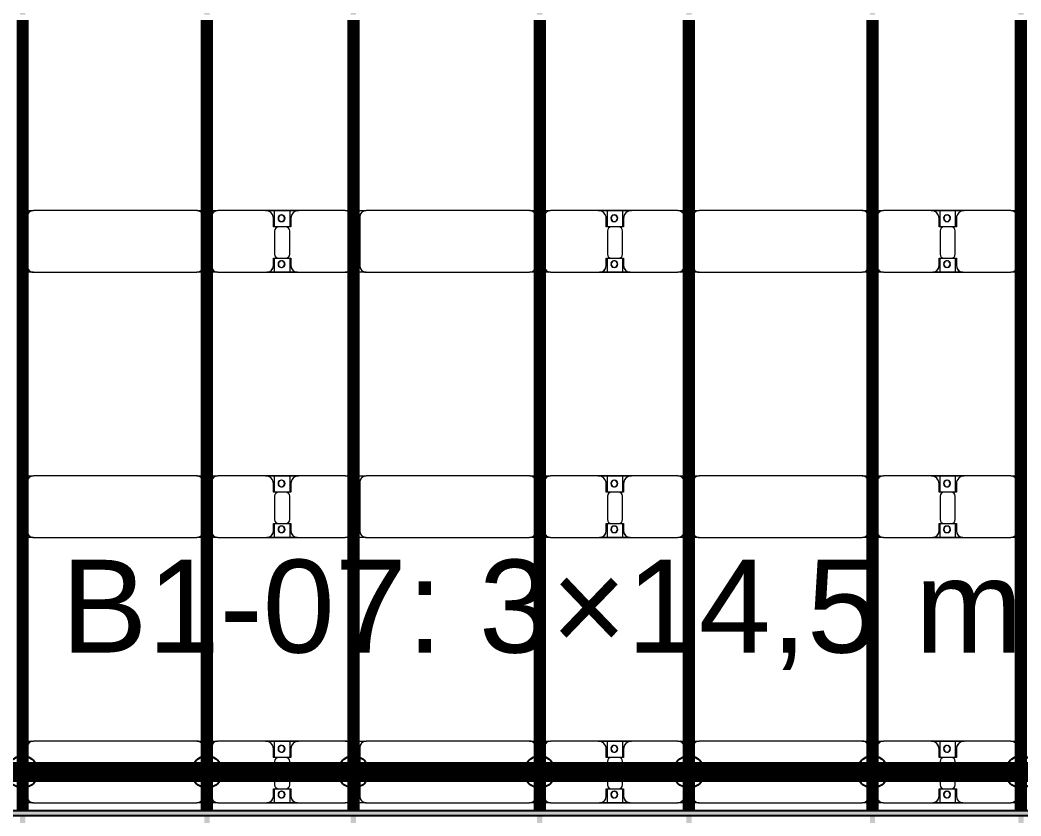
# Model space of a CAD drawing. Header units: millimetres. Extents: x -268744 to 115753, y -96240 to -10461.
# Drawn here: x -156849 to -149299, y -64648 to -58647 of the extents above; entities that cross this region are included whole.
import ezdxf

# ---------------------------------------------------------------- set-up
doc = ezdxf.new("R2010")
doc.units = ezdxf.units.MM
doc.layers.add('A-GENM', color=13, linetype='Continuous', lineweight=9)
doc.layers.add('S-BEAM', color=12, linetype='Continuous', lineweight=9)
doc.layers.add('GC-GHI CHU', color=2, linetype='Continuous')
doc.layers.add('GC-HOP 40x60 GIA CUONG', color=1, linetype='Continuous')
doc.styles.add('GC_VN', font='arial.ttf')

# ---------------------------------------------------------------- blocks, each defined once
blk = doc.blocks.new('Dầm C52 - Hộp 40x60-V24-KHUNG KẾT CẤU BÈ PIN 1')
at = {"layer": 'S-BEAM', "lineweight": 25}
blk.add_hatch(color=4, dxfattribs=at).paths.add_polyline_path([(-145811, -20), (145811, -20), (145811, 20), (-145811, 20)])
at = {"layer": 'S-BEAM', "color": 4, "lineweight": 25}
for p, q in [((-145811, 20), (145811, 20)), ((145811, -20), (-145811, -20))]:
    blk.add_line(p, q, dxfattribs=at)
blk = doc.blocks.new('Dai phao do pin - DẢI PHAO ĐỠ PIN-V32-KHUNG KẾT CẤU BÈ PIN 1')
at = {"layer": 'A-GENM', "color": 7}
for p, q in [((24417.6, 241.6), (24479.7, 241.6)), ((24417.6, 241.6), (24479.7, 241.6)), ((25710.3, 241.6), (24479.7, 241.6)), ((25710.3, 241.6), (25767.6, 241.6)), ((25710.3, 241.6), (25767.6, 241.6)), ((25807.6, 241.6), (25869.7, 241.6)), ((25807.6, 241.6), (25869.7, 241.6)), ((26229.7, 241.6), (25869.7, 241.6)), ((26229.7, 241.6), (26412.2, 241.6)), ((26412.2, 241.6), (26229.7, 241.6)), ((26297.8, 241.6), (26480.3, 241.6)), ((26297.8, 116.2), (26297.8, 241.6)), ((26480.3, 241.6), (26297.8, 241.6)), ((26412.2, 241.6), (26412.2, 116.2)), ((26830.3, 241.6), (26480.3, 241.6)), ((26830.3, 241.6), (26872.6, 241.6)), ((26830.3, 241.6), (26872.6, 241.6)), ((26912.6, 241.6), (26989.7, 241.6)), ((26912.6, 241.6), (26989.7, 241.6)), ((28220.3, 241.6), (26989.7, 241.6)), ((28220.3, 241.6), (28277.6, 241.6)), ((28220.3, 241.6), (28277.6, 241.6)), ((28317.6, 241.6), (28379.7, 241.6)), ((28317.6, 241.6), (28379.7, 241.6)), ((28739.7, 241.6), (28379.7, 241.6)), ((28739.7, 241.6), (28922.2, 241.6)), ((28922.2, 241.6), (28739.7, 241.6)), ((28807.8, 241.6), (28990.3, 241.6)), ((28807.8, 116.2), (28807.8, 241.6)), ((28990.3, 241.6), (28807.8, 241.6)), ((28922.2, 241.6), (28922.2, 116.2)), ((29340.3, 241.6), (28990.3, 241.6)), ((29340.3, 241.6), (29402.6, 241.6)), ((29340.3, 241.6), (29402.6, 241.6)), ((29451.1, 241.6), (29499.7, 241.6)), ((29451.1, 241.6), (29499.7, 241.6)), ((30730.3, 241.6), (29499.7, 241.6)), ((30730.3, 241.6), (30787.6, 241.6)), ((30730.3, 241.6), (30787.6, 241.6)), ((30827.6, 241.6), (30889.7, 241.6)), ((30827.6, 241.6), (30889.7, 241.6)), ((31249.7, 241.6), (30889.7, 241.6)), ((31249.7, 241.6), (31432.2, 241.6)), ((31432.2, 241.6), (31249.7, 241.6)), ((31317.8, 241.6), (31500.3, 241.6)), ((31317.8, 116.2), (31317.8, 241.6)), ((31500.3, 241.6), (31317.8, 241.6)), ((31432.2, 241.6), (31432.2, 116.2)), ((31850.3, 241.6), (31500.3, 241.6)), ((31850.3, 241.6), (31907.6, 241.6)), ((31850.3, 241.6), (31907.6, 241.6)), ((24429.7, 191.6), (24429.7, -173.4)), ((25760.3, -173.4), (25760.3, 191.6)), ((25819.7, 191.6), (25819.7, -173.4)), ((26289.7, 118.2), (26289.7, 181.6)), ((26420.3, 181.6), (26420.3, 118.2)), ((26939.7, 191.6), (26939.7, -173.4)), ((28270.3, -173.4), (28270.3, 191.6)), ((28329.7, 191.6), (28329.7, -173.4)), ((28799.7, 118.2), (28799.7, 181.6)), ((28930.3, 181.6), (28930.3, 118.2)), ((29390.3, -173.4), (29390.3, 191.6)), ((29449.7, 191.6), (29449.7, -173.4)), ((30780.3, -173.4), (30780.3, 191.6)), ((30839.7, 191.6), (30839.7, -173.4)), ((31309.7, 118.2), (31309.7, 181.6)), ((31440.3, 181.6), (31440.3, 118.2)), ((31900.3, -173.4), (31900.3, 191.6)), ((26382.2, 118.2), (26289.7, 118.2)), ((26297.8, 88.2), (26297.8, -88.2)), ((26420.3, 118.2), (26327.8, 118.2)), ((26412.2, -88.2), (26412.2, 88.2)), ((28892.2, 118.2), (28799.7, 118.2)), ((28807.8, 88.2), (28807.8, -88.2)), ((28930.3, 118.2), (28837.8, 118.2)), ((28922.2, -88.2), (28922.2, 88.2)), ((31402.2, 118.2), (31309.7, 118.2)), ((31317.8, 88.2), (31317.8, -88.2)), ((31440.3, 118.2), (31347.8, 118.2)), ((31432.2, -88.2), (31432.2, 88.2)), ((26289.7, -173.4), (26289.7, -118.2)), ((26289.7, -118.2), (26382.2, -118.2)), ((26297.8, -223.4), (26297.8, -116.2)), ((26327.8, -118.2), (26420.3, -118.2)), ((26412.2, -116.2), (26412.2, -223.4)), ((26420.3, -118.2), (26420.3, -173.4)), ((28799.7, -173.4), (28799.7, -118.2)), ((28799.7, -118.2), (28892.2, -118.2)), ((28807.8, -223.4), (28807.8, -116.2)), ((28837.8, -118.2), (28930.3, -118.2)), ((28922.2, -116.2), (28922.2, -223.4)), ((28930.3, -118.2), (28930.3, -173.4)), ((31309.7, -173.4), (31309.7, -118.2)), ((31309.7, -118.2), (31402.2, -118.2)), ((31317.8, -223.4), (31317.8, -116.2)), ((31347.8, -118.2), (31440.3, -118.2)), ((31432.2, -116.2), (31432.2, -223.4)), ((31440.3, -118.2), (31440.3, -173.4)), ((24479.7, -223.4), (24417.6, -223.4)), ((24479.7, -223.4), (24417.6, -223.4)), ((24479.7, -223.4), (25710.3, -223.4)), ((25767.6, -223.4), (25710.3, -223.4)), ((25767.6, -223.4), (25710.3, -223.4)), ((25869.7, -223.4), (25807.6, -223.4)), ((25869.7, -223.4), (25807.6, -223.4)), ((25869.7, -223.4), (26239.7, -223.4)), ((26412.2, -223.4), (26239.7, -223.4)), ((26239.7, -223.4), (26412.2, -223.4)), ((26470.3, -223.4), (26297.8, -223.4)), ((26297.8, -223.4), (26470.3, -223.4)), ((26470.3, -223.4), (26830.3, -223.4)), ((26872.6, -223.4), (26830.3, -223.4)), ((26872.6, -223.4), (26830.3, -223.4)), ((26989.7, -223.4), (26912.6, -223.4)), ((26989.7, -223.4), (26912.6, -223.4)), ((26989.7, -223.4), (28220.3, -223.4)), ((28277.6, -223.4), (28220.3, -223.4)), ((28277.6, -223.4), (28220.3, -223.4)), ((28379.7, -223.4), (28317.6, -223.4)), ((28379.7, -223.4), (28317.6, -223.4)), ((28379.7, -223.4), (28749.7, -223.4)), ((28922.2, -223.4), (28749.7, -223.4)), ((28749.7, -223.4), (28922.2, -223.4)), ((28980.3, -223.4), (28807.8, -223.4)), ((28807.8, -223.4), (28980.3, -223.4)), ((28980.3, -223.4), (29340.3, -223.4)), ((29402.6, -223.4), (29340.3, -223.4)), ((29402.6, -223.4), (29340.3, -223.4)), ((29499.7, -223.4), (29451.1, -223.4)), ((29499.7, -223.4), (29451.1, -223.4)), ((29499.7, -223.4), (30730.3, -223.4)), ((30787.6, -223.4), (30730.3, -223.4)), ((30787.6, -223.4), (30730.3, -223.4)), ((30889.7, -223.4), (30827.6, -223.4)), ((30889.7, -223.4), (30827.6, -223.4)), ((30889.7, -223.4), (31259.7, -223.4)), ((31432.2, -223.4), (31264, -223.4)), ((31264, -223.4), (31432.2, -223.4)), ((31490.3, -223.4), (31317.8, -223.4)), ((31317.8, -223.4), (31490.3, -223.4)), ((31490.3, -223.4), (31850.3, -223.4)), ((31907.6, -223.4), (31850.3, -223.4)), ((31907.6, -223.4), (31850.3, -223.4))]:
    blk.add_line(p, q, dxfattribs=at)
for centre, radius, start, end in [((24479.7, 191.6), 50, 90, 180), ((24479.7, 191.6), 50, 105, 135), ((25710.3, 191.6), 50, 0, 90), ((25710.3, 191.6), 50, 60, 90), ((25869.7, 191.6), 50, 90, 180), ((25869.7, 191.6), 50, 105, 180), ((26229.7, 181.6), 60, 0, 90), ((26229.7, 181.6), 60, 0, 60), ((26480.3, 181.6), 60, 90, 180), ((26480.3, 181.6), 60, 120, 180), ((26830.3, 191.6), 50, 30, 90), ((26830.3, 191.6), 50, 30, 75), ((26989.7, 191.6), 50, 90, 180), ((26989.7, 191.6), 50, 105, 135), ((28220.3, 191.6), 50, 0, 90), ((28220.3, 191.6), 50, 60, 90), ((28379.7, 191.6), 50, 90, 180), ((28379.7, 191.6), 50, 105, 180), ((28739.7, 181.6), 60, 360, 90), ((28739.7, 181.6), 60, 360, 60), ((28990.3, 181.6), 60, 90, 180), ((28990.3, 181.6), 60, 120, 180), ((29340.3, 191.6), 50, 360, 90), ((29340.3, 191.6), 50, 360, 75), ((29499.7, 191.6), 50, 90, 180), ((29499.7, 191.6), 50, 105, 135), ((30730.3, 191.6), 50, 360, 90), ((30730.3, 191.6), 50, 60, 90), ((30889.7, 191.6), 50, 90, 180), ((30889.7, 191.6), 50, 105, 180), ((31249.7, 181.6), 60, 0, 90), ((31249.7, 181.6), 60, 0, 60), ((31500.3, 181.6), 60, 90, 180), ((31500.3, 181.6), 60, 120, 180), ((31850.3, 191.6), 50, 360, 90), ((31850.3, 191.6), 50, 360, 68.67428), ((24479.7, 191.6), 50, 150, 180), ((25710.3, 191.6), 50, 15, 30), ((26348.6, 183.2), 25, 360, 180), ((26348.6, 183.2), 25, 180, 360), ((26348.6, 183.2), 25, 360, 165), ((26351.4, 183.2), 25, 0, 180), ((26351.4, 183.2), 25, 90, 180), ((26351.4, 183.2), 25, 180, 360), ((26351.4, 183.2), 25, 180, 300), ((26348.6, 183.2), 25, 210, 360), ((26351.4, 183.2), 25, 15, 75), ((26351.4, 183.2), 25, 330, 345), ((26989.7, 191.6), 50, 150, 180), ((28220.3, 191.6), 50, 15, 30), ((28858.6, 183.2), 25, 0, 180), ((28858.6, 183.2), 25, 180, 0), ((28858.6, 183.2), 25, 0, 165), ((28861.4, 183.2), 25, 0, 180), ((28861.4, 183.2), 25, 90, 180), ((28861.4, 183.2), 25, 180, 0), ((28861.4, 183.2), 25, 180, 300), ((28858.6, 183.2), 25, 210, 0), ((28861.4, 183.2), 25, 15, 75), ((28861.4, 183.2), 25, 330, 345), ((29499.7, 191.6), 50, 167.50993, 180), ((29499.7, 191.6), 50, 150, 165), ((30730.3, 191.6), 50, 15, 30), ((31368.6, 183.2), 25, 0, 180), ((31368.6, 183.2), 25, 180, 0), ((31368.6, 183.2), 25, 0, 165), ((31371.4, 183.2), 25, 360, 180), ((31371.4, 183.2), 25, 90, 180), ((31371.4, 183.2), 25, 180, 0), ((31371.4, 183.2), 25, 180, 300), ((31368.6, 183.2), 25, 210, 0), ((31371.4, 183.2), 25, 15, 75), ((31371.4, 183.2), 25, 330, 345), ((26327.8, 88.2), 30, 90, 180), ((26382.2, 88.2), 30, 360, 90), ((28837.8, 88.2), 30, 90, 180), ((28892.2, 88.2), 30, 0, 90), ((31347.8, 88.2), 30, 90, 180), ((31402.2, 88.2), 30, 0, 90), ((26327.8, -88.2), 30, 180, 270), ((26348.6, -161.8), 25, 0, 180), ((26348.6, -161.8), 25, 105, 165), ((26351.4, -161.8), 25, 0, 180), ((26351.4, -161.8), 25, 105, 180), ((26348.6, -161.8), 25, 0, 75), ((26351.4, -161.8), 25, 15, 75), ((26382.2, -88.2), 30, 270, 360), ((28837.8, -88.2), 30, 180, 270), ((28858.6, -161.8), 25, 360, 180), ((28858.6, -161.8), 25, 105, 165), ((28861.4, -161.8), 25, 360, 180), ((28861.4, -161.8), 25, 105, 180), ((28858.6, -161.8), 25, 0, 75), ((28861.4, -161.8), 25, 15, 75), ((28892.2, -88.2), 30, 270, 360), ((31347.8, -88.2), 30, 180, 270), ((31368.6, -161.8), 25, 0, 180), ((31368.6, -161.8), 25, 105, 165), ((31371.4, -161.8), 25, 360, 180), ((31371.4, -161.8), 25, 105, 180), ((31368.6, -161.8), 25, 0, 75), ((31371.4, -161.8), 25, 15, 75), ((31402.2, -88.2), 30, 270, 360), ((24479.7, -173.4), 50, 180, 270), ((24479.7, -173.4), 50, 180, 210), ((24479.7, -173.4), 50, 240, 270), ((25710.3, -173.4), 50, 270, 360), ((25710.3, -173.4), 50, 285, 300), ((25710.3, -173.4), 50, 330, 360), ((25869.7, -173.4), 50, 180, 270), ((25869.7, -173.4), 50, 180, 255), ((26239.7, -173.4), 50, 270, 360), ((26239.7, -173.4), 50, 285, 360), ((26348.6, -161.8), 25, 180, 0), ((26348.6, -161.8), 25, 195, 0), ((26351.4, -161.8), 25, 180, 0), ((26351.4, -161.8), 25, 180, 270), ((26351.4, -161.8), 25, 285, 345), ((26470.3, -173.4), 50, 180, 270), ((26470.3, -173.4), 50, 180, 255), ((26830.3, -173.4), 50, 270, 330), ((26830.3, -173.4), 50, 285, 330), ((26989.7, -173.4), 50, 180, 270), ((26989.7, -173.4), 50, 180, 210), ((26989.7, -173.4), 50, 240, 270), ((28220.3, -173.4), 50, 270, 0), ((28220.3, -173.4), 50, 330, 0), ((28379.7, -173.4), 50, 180, 270), ((28379.7, -173.4), 50, 180, 255), ((28749.7, -173.4), 50, 270, 360), ((28749.7, -173.4), 50, 285, 360), ((28858.6, -161.8), 25, 180, 0), ((28858.6, -161.8), 25, 195, 0), ((28861.4, -161.8), 25, 180, 360), ((28861.4, -161.8), 25, 180, 270), ((28861.4, -161.8), 25, 285, 345), ((28980.3, -173.4), 50, 180, 270), ((28980.3, -173.4), 50, 180, 255), ((29340.3, -173.4), 50, 270, 360), ((29340.3, -173.4), 50, 285, 360), ((29499.7, -173.4), 50, 180, 270), ((29499.7, -173.4), 50, 180, 210), ((29499.7, -173.4), 50, 240, 270), ((30730.3, -173.4), 50, 270, 0), ((30730.3, -173.4), 50, 285, 300), ((30730.3, -173.4), 50, 330, 360), ((30889.7, -173.4), 50, 180, 270), ((30889.7, -173.4), 50, 180, 255), ((31259.7, -173.4), 50, 270, 0), ((31259.7, -173.4), 50, 285, 0), ((31368.6, -161.8), 25, 180, 0), ((31368.6, -161.8), 25, 195, 0), ((31371.4, -161.8), 25, 180, 0), ((31371.4, -161.8), 25, 180, 270), ((31371.4, -161.8), 25, 285, 345), ((31490.3, -173.4), 50, 180, 270), ((31490.3, -173.4), 50, 180, 255), ((31850.3, -173.4), 50, 270, 360), ((31850.3, -173.4), 50, 291.32572, 360)]:
    blk.add_arc(centre, radius, start, end, dxfattribs=at)
blk = doc.blocks.new('Dai phao do pin - DẢI PHAO ĐỠ PIN-V33-KHUNG KẾT CẤU BÈ PIN 1')
at = {"layer": 'A-GENM', "color": 7}
for p, q in [((24417.6, 241.6), (24479.7, 241.6)), ((24417.6, 241.6), (24479.7, 241.6)), ((25710.3, 241.6), (24479.7, 241.6)), ((25710.3, 241.6), (25767.6, 241.6)), ((25710.3, 241.6), (25767.6, 241.6)), ((25807.6, 241.6), (25869.7, 241.6)), ((25807.6, 241.6), (25869.7, 241.6)), ((26229.7, 241.6), (25869.7, 241.6)), ((26229.7, 241.6), (26412.2, 241.6)), ((26412.2, 241.6), (26229.7, 241.6)), ((26297.8, 241.6), (26480.3, 241.6)), ((26297.8, 116.2), (26297.8, 241.6)), ((26480.3, 241.6), (26297.8, 241.6)), ((26412.2, 241.6), (26412.2, 116.2)), ((26830.3, 241.6), (26480.3, 241.6)), ((26830.3, 241.6), (26872.6, 241.6)), ((26830.3, 241.6), (26872.6, 241.6)), ((26912.6, 241.6), (26989.7, 241.6)), ((26912.6, 241.6), (26989.7, 241.6)), ((28220.3, 241.6), (26989.7, 241.6)), ((28220.3, 241.6), (28277.6, 241.6)), ((28220.3, 241.6), (28277.6, 241.6)), ((28317.6, 241.6), (28379.7, 241.6)), ((28317.6, 241.6), (28379.7, 241.6)), ((28739.7, 241.6), (28379.7, 241.6)), ((28739.7, 241.6), (28922.2, 241.6)), ((28922.2, 241.6), (28739.7, 241.6)), ((28807.8, 241.6), (28990.3, 241.6)), ((28807.8, 116.2), (28807.8, 241.6)), ((28990.3, 241.6), (28807.8, 241.6)), ((28922.2, 241.6), (28922.2, 116.2)), ((29340.3, 241.6), (28990.3, 241.6)), ((29340.3, 241.6), (29402.6, 241.6)), ((29340.3, 241.6), (29402.6, 241.6)), ((29451.1, 241.6), (29499.7, 241.6)), ((29451.1, 241.6), (29499.7, 241.6)), ((30730.3, 241.6), (29499.7, 241.6)), ((30730.3, 241.6), (30787.6, 241.6)), ((30730.3, 241.6), (30787.6, 241.6)), ((30827.6, 241.6), (30889.7, 241.6)), ((30827.6, 241.6), (30889.7, 241.6)), ((31249.7, 241.6), (30889.7, 241.6)), ((31249.7, 241.6), (31432.2, 241.6)), ((31432.2, 241.6), (31249.7, 241.6)), ((31317.8, 241.6), (31500.3, 241.6)), ((31317.8, 116.2), (31317.8, 241.6)), ((31500.3, 241.6), (31317.8, 241.6)), ((31432.2, 241.6), (31432.2, 116.2)), ((31850.3, 241.6), (31500.3, 241.6)), ((31850.3, 241.6), (31907.6, 241.6)), ((31850.3, 241.6), (31907.6, 241.6)), ((24429.7, 191.6), (24429.7, -173.4)), ((25760.3, -173.4), (25760.3, 191.6)), ((25819.7, 191.6), (25819.7, -173.4)), ((26289.7, 118.2), (26289.7, 181.6)), ((26420.3, 181.6), (26420.3, 118.2)), ((26939.7, 191.6), (26939.7, -173.4)), ((28270.3, -173.4), (28270.3, 191.6)), ((28329.7, 191.6), (28329.7, -173.4)), ((28799.7, 118.2), (28799.7, 181.6)), ((28930.3, 181.6), (28930.3, 118.2)), ((29390.3, -173.4), (29390.3, 191.6)), ((29449.7, 191.6), (29449.7, -173.4)), ((30780.3, -173.4), (30780.3, 191.6)), ((30839.7, 191.6), (30839.7, -173.4)), ((31309.7, 118.2), (31309.7, 181.6)), ((31440.3, 181.6), (31440.3, 118.2)), ((31900.3, -173.4), (31900.3, 191.6)), ((26382.2, 118.2), (26289.7, 118.2)), ((26297.8, 88.2), (26297.8, -88.2)), ((26420.3, 118.2), (26327.8, 118.2)), ((26412.2, -88.2), (26412.2, 88.2)), ((28892.2, 118.2), (28799.7, 118.2)), ((28807.8, 88.2), (28807.8, -88.2)), ((28930.3, 118.2), (28837.8, 118.2)), ((28922.2, -88.2), (28922.2, 88.2)), ((31402.2, 118.2), (31309.7, 118.2)), ((31317.8, 88.2), (31317.8, -88.2)), ((31440.3, 118.2), (31347.8, 118.2)), ((31432.2, -88.2), (31432.2, 88.2)), ((26289.7, -173.4), (26289.7, -118.2)), ((26289.7, -118.2), (26382.2, -118.2)), ((26297.8, -223.4), (26297.8, -116.2)), ((26327.8, -118.2), (26420.3, -118.2)), ((26412.2, -116.2), (26412.2, -223.4)), ((26420.3, -118.2), (26420.3, -173.4)), ((28799.7, -173.4), (28799.7, -118.2)), ((28799.7, -118.2), (28892.2, -118.2)), ((28807.8, -223.4), (28807.8, -116.2)), ((28837.8, -118.2), (28930.3, -118.2)), ((28922.2, -116.2), (28922.2, -223.4)), ((28930.3, -118.2), (28930.3, -173.4)), ((31309.7, -173.4), (31309.7, -118.2)), ((31309.7, -118.2), (31402.2, -118.2)), ((31317.8, -223.4), (31317.8, -116.2)), ((31347.8, -118.2), (31440.3, -118.2)), ((31432.2, -116.2), (31432.2, -223.4)), ((31440.3, -118.2), (31440.3, -173.4)), ((24479.7, -223.4), (24417.6, -223.4)), ((24479.7, -223.4), (24417.6, -223.4)), ((24479.7, -223.4), (25710.3, -223.4)), ((25767.6, -223.4), (25710.3, -223.4)), ((25767.6, -223.4), (25710.3, -223.4)), ((25869.7, -223.4), (25807.6, -223.4)), ((25869.7, -223.4), (25807.6, -223.4)), ((25869.7, -223.4), (26239.7, -223.4)), ((26412.2, -223.4), (26239.7, -223.4)), ((26239.7, -223.4), (26412.2, -223.4)), ((26470.3, -223.4), (26297.8, -223.4)), ((26297.8, -223.4), (26470.3, -223.4)), ((26470.3, -223.4), (26830.3, -223.4)), ((26872.6, -223.4), (26830.3, -223.4)), ((26872.6, -223.4), (26830.3, -223.4)), ((26989.7, -223.4), (26912.6, -223.4)), ((26989.7, -223.4), (26912.6, -223.4)), ((26989.7, -223.4), (28220.3, -223.4)), ((28277.6, -223.4), (28220.3, -223.4)), ((28277.6, -223.4), (28220.3, -223.4)), ((28379.7, -223.4), (28317.6, -223.4)), ((28379.7, -223.4), (28317.6, -223.4)), ((28379.7, -223.4), (28749.7, -223.4)), ((28922.2, -223.4), (28749.7, -223.4)), ((28749.7, -223.4), (28922.2, -223.4)), ((28980.3, -223.4), (28807.8, -223.4)), ((28807.8, -223.4), (28980.3, -223.4)), ((28980.3, -223.4), (29340.3, -223.4)), ((29402.6, -223.4), (29340.3, -223.4)), ((29402.6, -223.4), (29340.3, -223.4)), ((29499.7, -223.4), (29451.1, -223.4)), ((29499.7, -223.4), (29451.1, -223.4)), ((29499.7, -223.4), (30730.3, -223.4)), ((30787.6, -223.4), (30730.3, -223.4)), ((30787.6, -223.4), (30730.3, -223.4)), ((30889.7, -223.4), (30827.6, -223.4)), ((30889.7, -223.4), (30827.6, -223.4)), ((30889.7, -223.4), (31259.7, -223.4)), ((31432.2, -223.4), (31264, -223.4)), ((31264, -223.4), (31432.2, -223.4)), ((31490.3, -223.4), (31317.8, -223.4)), ((31317.8, -223.4), (31490.3, -223.4)), ((31490.3, -223.4), (31850.3, -223.4)), ((31907.6, -223.4), (31850.3, -223.4)), ((31907.6, -223.4), (31850.3, -223.4))]:
    blk.add_line(p, q, dxfattribs=at)
for centre, radius, start, end in [((24479.7, 191.6), 50, 90, 180), ((24479.7, 191.6), 50, 105, 135), ((25710.3, 191.6), 50, 0, 90), ((25710.3, 191.6), 50, 60, 90), ((25869.7, 191.6), 50, 90, 180), ((25869.7, 191.6), 50, 105, 180), ((26229.7, 181.6), 60, 0, 90), ((26229.7, 181.6), 60, 0, 60), ((26480.3, 181.6), 60, 90, 180), ((26480.3, 181.6), 60, 120, 180), ((26830.3, 191.6), 50, 30, 90), ((26830.3, 191.6), 50, 30, 75), ((26989.7, 191.6), 50, 90, 180), ((26989.7, 191.6), 50, 105, 135), ((28220.3, 191.6), 50, 0, 90), ((28220.3, 191.6), 50, 60, 90), ((28379.7, 191.6), 50, 90, 180), ((28379.7, 191.6), 50, 105, 180), ((28739.7, 181.6), 60, 360, 90), ((28739.7, 181.6), 60, 360, 60), ((28990.3, 181.6), 60, 90, 180), ((28990.3, 181.6), 60, 120, 180), ((29340.3, 191.6), 50, 360, 90), ((29340.3, 191.6), 50, 360, 75), ((29499.7, 191.6), 50, 90, 180), ((29499.7, 191.6), 50, 105, 135), ((30730.3, 191.6), 50, 360, 90), ((30730.3, 191.6), 50, 60, 90), ((30889.7, 191.6), 50, 90, 180), ((30889.7, 191.6), 50, 105, 180), ((31249.7, 181.6), 60, 0, 90), ((31249.7, 181.6), 60, 0, 60), ((31500.3, 181.6), 60, 90, 180), ((31500.3, 181.6), 60, 120, 180), ((31850.3, 191.6), 50, 360, 90), ((31850.3, 191.6), 50, 360, 68.67428), ((24479.7, 191.6), 50, 150, 180), ((25710.3, 191.6), 50, 15, 30), ((26348.6, 183.2), 25, 360, 180), ((26348.6, 183.2), 25, 180, 360), ((26348.6, 183.2), 25, 360, 165), ((26351.4, 183.2), 25, 0, 180), ((26351.4, 183.2), 25, 90, 180), ((26351.4, 183.2), 25, 180, 360), ((26351.4, 183.2), 25, 180, 300), ((26348.6, 183.2), 25, 210, 360), ((26351.4, 183.2), 25, 15, 75), ((26351.4, 183.2), 25, 330, 345), ((26989.7, 191.6), 50, 150, 180), ((28220.3, 191.6), 50, 15, 30), ((28858.6, 183.2), 25, 0, 180), ((28858.6, 183.2), 25, 180, 0), ((28858.6, 183.2), 25, 0, 165), ((28861.4, 183.2), 25, 0, 180), ((28861.4, 183.2), 25, 90, 180), ((28861.4, 183.2), 25, 180, 0), ((28861.4, 183.2), 25, 180, 300), ((28858.6, 183.2), 25, 210, 0), ((28861.4, 183.2), 25, 15, 75), ((28861.4, 183.2), 25, 330, 345), ((29499.7, 191.6), 50, 167.50993, 180), ((29499.7, 191.6), 50, 150, 165), ((30730.3, 191.6), 50, 15, 30), ((31368.6, 183.2), 25, 0, 180), ((31368.6, 183.2), 25, 180, 0), ((31368.6, 183.2), 25, 0, 165), ((31371.4, 183.2), 25, 360, 180), ((31371.4, 183.2), 25, 90, 180), ((31371.4, 183.2), 25, 180, 0), ((31371.4, 183.2), 25, 180, 300), ((31368.6, 183.2), 25, 210, 0), ((31371.4, 183.2), 25, 15, 75), ((31371.4, 183.2), 25, 330, 345), ((26327.8, 88.2), 30, 90, 180), ((26382.2, 88.2), 30, 360, 90), ((28837.8, 88.2), 30, 90, 180), ((28892.2, 88.2), 30, 0, 90), ((31347.8, 88.2), 30, 90, 180), ((31402.2, 88.2), 30, 0, 90), ((26327.8, -88.2), 30, 180, 270), ((26348.6, -161.8), 25, 0, 180), ((26348.6, -161.8), 25, 105, 165), ((26351.4, -161.8), 25, 0, 180), ((26351.4, -161.8), 25, 105, 180), ((26348.6, -161.8), 25, 0, 75), ((26351.4, -161.8), 25, 15, 75), ((26382.2, -88.2), 30, 270, 360), ((28837.8, -88.2), 30, 180, 270), ((28858.6, -161.8), 25, 360, 180), ((28858.6, -161.8), 25, 105, 165), ((28861.4, -161.8), 25, 360, 180), ((28861.4, -161.8), 25, 105, 180), ((28858.6, -161.8), 25, 0, 75), ((28861.4, -161.8), 25, 15, 75), ((28892.2, -88.2), 30, 270, 360), ((31347.8, -88.2), 30, 180, 270), ((31368.6, -161.8), 25, 0, 180), ((31368.6, -161.8), 25, 105, 165), ((31371.4, -161.8), 25, 360, 180), ((31371.4, -161.8), 25, 105, 180), ((31368.6, -161.8), 25, 0, 75), ((31371.4, -161.8), 25, 15, 75), ((31402.2, -88.2), 30, 270, 360), ((24479.7, -173.4), 50, 180, 270), ((24479.7, -173.4), 50, 180, 210), ((24479.7, -173.4), 50, 240, 270), ((25710.3, -173.4), 50, 270, 360), ((25710.3, -173.4), 50, 285, 300), ((25710.3, -173.4), 50, 330, 360), ((25869.7, -173.4), 50, 180, 270), ((25869.7, -173.4), 50, 180, 255), ((26239.7, -173.4), 50, 270, 360), ((26239.7, -173.4), 50, 285, 360), ((26348.6, -161.8), 25, 180, 0), ((26348.6, -161.8), 25, 195, 0), ((26351.4, -161.8), 25, 180, 0), ((26351.4, -161.8), 25, 180, 270), ((26351.4, -161.8), 25, 285, 345), ((26470.3, -173.4), 50, 180, 270), ((26470.3, -173.4), 50, 180, 255), ((26830.3, -173.4), 50, 270, 330), ((26830.3, -173.4), 50, 285, 330), ((26989.7, -173.4), 50, 180, 270), ((26989.7, -173.4), 50, 180, 210), ((26989.7, -173.4), 50, 240, 270), ((28220.3, -173.4), 50, 270, 0), ((28220.3, -173.4), 50, 330, 0), ((28379.7, -173.4), 50, 180, 270), ((28379.7, -173.4), 50, 180, 255), ((28749.7, -173.4), 50, 270, 360), ((28749.7, -173.4), 50, 285, 360), ((28858.6, -161.8), 25, 180, 0), ((28858.6, -161.8), 25, 195, 0), ((28861.4, -161.8), 25, 180, 360), ((28861.4, -161.8), 25, 180, 270), ((28861.4, -161.8), 25, 285, 345), ((28980.3, -173.4), 50, 180, 270), ((28980.3, -173.4), 50, 180, 255), ((29340.3, -173.4), 50, 270, 360), ((29340.3, -173.4), 50, 285, 360), ((29499.7, -173.4), 50, 180, 270), ((29499.7, -173.4), 50, 180, 210), ((29499.7, -173.4), 50, 240, 270), ((30730.3, -173.4), 50, 270, 0), ((30730.3, -173.4), 50, 285, 300), ((30730.3, -173.4), 50, 330, 360), ((30889.7, -173.4), 50, 180, 270), ((30889.7, -173.4), 50, 180, 255), ((31259.7, -173.4), 50, 270, 0), ((31259.7, -173.4), 50, 285, 0), ((31368.6, -161.8), 25, 180, 0), ((31368.6, -161.8), 25, 195, 0), ((31371.4, -161.8), 25, 180, 0), ((31371.4, -161.8), 25, 180, 270), ((31371.4, -161.8), 25, 285, 345), ((31490.3, -173.4), 50, 180, 270), ((31490.3, -173.4), 50, 180, 255), ((31850.3, -173.4), 50, 270, 360), ((31850.3, -173.4), 50, 291.32572, 360)]:
    blk.add_arc(centre, radius, start, end, dxfattribs=at)
blk = doc.blocks.new('Dai phao do pin - DẢI PHAO ĐỠ PIN-V34-KHUNG KẾT CẤU BÈ PIN 1')
at = {"layer": 'A-GENM', "color": 7}
for p, q in [((24417.6, 241.6), (24479.7, 241.6)), ((24417.6, 241.6), (24479.7, 241.6)), ((25710.3, 241.6), (24479.7, 241.6)), ((25710.3, 241.6), (25767.6, 241.6)), ((25710.3, 241.6), (25767.6, 241.6)), ((25807.6, 241.6), (25869.7, 241.6)), ((25807.6, 241.6), (25869.7, 241.6)), ((26229.7, 241.6), (25869.7, 241.6)), ((26229.7, 241.6), (26412.2, 241.6)), ((26412.2, 241.6), (26229.7, 241.6)), ((26297.8, 241.6), (26480.3, 241.6)), ((26297.8, 116.2), (26297.8, 241.6)), ((26480.3, 241.6), (26297.8, 241.6)), ((26412.2, 241.6), (26412.2, 116.2)), ((26830.3, 241.6), (26480.3, 241.6)), ((26830.3, 241.6), (26872.6, 241.6)), ((26830.3, 241.6), (26872.6, 241.6)), ((26912.6, 241.6), (26989.7, 241.6)), ((26912.6, 241.6), (26989.7, 241.6)), ((28220.3, 241.6), (26989.7, 241.6)), ((28220.3, 241.6), (28277.6, 241.6)), ((28220.3, 241.6), (28277.6, 241.6)), ((28317.6, 241.6), (28379.7, 241.6)), ((28317.6, 241.6), (28379.7, 241.6)), ((28739.7, 241.6), (28379.7, 241.6)), ((28739.7, 241.6), (28922.2, 241.6)), ((28922.2, 241.6), (28739.7, 241.6)), ((28807.8, 241.6), (28990.3, 241.6)), ((28807.8, 116.2), (28807.8, 241.6)), ((28990.3, 241.6), (28807.8, 241.6)), ((28922.2, 241.6), (28922.2, 116.2)), ((29340.3, 241.6), (28990.3, 241.6)), ((29340.3, 241.6), (29402.6, 241.6)), ((29340.3, 241.6), (29402.6, 241.6)), ((29451.1, 241.6), (29499.7, 241.6)), ((29451.1, 241.6), (29499.7, 241.6)), ((30730.3, 241.6), (29499.7, 241.6)), ((30730.3, 241.6), (30787.6, 241.6)), ((30730.3, 241.6), (30787.6, 241.6)), ((30827.6, 241.6), (30889.7, 241.6)), ((30827.6, 241.6), (30889.7, 241.6)), ((31249.7, 241.6), (30889.7, 241.6)), ((31249.7, 241.6), (31432.2, 241.6)), ((31432.2, 241.6), (31249.7, 241.6)), ((31317.8, 241.6), (31500.3, 241.6)), ((31317.8, 116.2), (31317.8, 241.6)), ((31500.3, 241.6), (31317.8, 241.6)), ((31432.2, 241.6), (31432.2, 116.2)), ((31850.3, 241.6), (31500.3, 241.6)), ((31850.3, 241.6), (31907.6, 241.6)), ((31850.3, 241.6), (31907.6, 241.6)), ((24429.7, 191.6), (24429.7, -173.4)), ((25760.3, -173.4), (25760.3, 191.6)), ((25819.7, 191.6), (25819.7, -173.4)), ((26289.7, 118.2), (26289.7, 181.6)), ((26420.3, 181.6), (26420.3, 118.2)), ((26939.7, 191.6), (26939.7, -173.4)), ((28270.3, -173.4), (28270.3, 191.6)), ((28329.7, 191.6), (28329.7, -173.4)), ((28799.7, 118.2), (28799.7, 181.6)), ((28930.3, 181.6), (28930.3, 118.2)), ((29390.3, -173.4), (29390.3, 191.6)), ((29449.7, 191.6), (29449.7, -173.4)), ((30780.3, -173.4), (30780.3, 191.6)), ((30839.7, 191.6), (30839.7, -173.4)), ((31309.7, 118.2), (31309.7, 181.6)), ((31440.3, 181.6), (31440.3, 118.2)), ((31900.3, -173.4), (31900.3, 191.6)), ((26382.2, 118.2), (26289.7, 118.2)), ((26297.8, 88.2), (26297.8, -88.2)), ((26420.3, 118.2), (26327.8, 118.2)), ((26412.2, -88.2), (26412.2, 88.2)), ((28892.2, 118.2), (28799.7, 118.2)), ((28807.8, 88.2), (28807.8, -88.2)), ((28930.3, 118.2), (28837.8, 118.2)), ((28922.2, -88.2), (28922.2, 88.2)), ((31402.2, 118.2), (31309.7, 118.2)), ((31317.8, 88.2), (31317.8, -88.2)), ((31440.3, 118.2), (31347.8, 118.2)), ((31432.2, -88.2), (31432.2, 88.2)), ((26289.7, -173.4), (26289.7, -118.2)), ((26289.7, -118.2), (26382.2, -118.2)), ((26297.8, -223.4), (26297.8, -116.2)), ((26327.8, -118.2), (26420.3, -118.2)), ((26412.2, -116.2), (26412.2, -223.4)), ((26420.3, -118.2), (26420.3, -173.4)), ((28799.7, -173.4), (28799.7, -118.2)), ((28799.7, -118.2), (28892.2, -118.2)), ((28807.8, -223.4), (28807.8, -116.2)), ((28837.8, -118.2), (28930.3, -118.2)), ((28922.2, -116.2), (28922.2, -223.4)), ((28930.3, -118.2), (28930.3, -173.4)), ((31309.7, -173.4), (31309.7, -118.2)), ((31309.7, -118.2), (31402.2, -118.2)), ((31317.8, -223.4), (31317.8, -116.2)), ((31347.8, -118.2), (31440.3, -118.2)), ((31432.2, -116.2), (31432.2, -223.4)), ((31440.3, -118.2), (31440.3, -173.4)), ((24479.7, -223.4), (24417.6, -223.4)), ((24479.7, -223.4), (24417.6, -223.4)), ((24479.7, -223.4), (25710.3, -223.4)), ((25767.6, -223.4), (25710.3, -223.4)), ((25767.6, -223.4), (25710.3, -223.4)), ((25869.7, -223.4), (25807.6, -223.4)), ((25869.7, -223.4), (25807.6, -223.4)), ((25869.7, -223.4), (26239.7, -223.4)), ((26412.2, -223.4), (26239.7, -223.4)), ((26239.7, -223.4), (26412.2, -223.4)), ((26470.3, -223.4), (26297.8, -223.4)), ((26297.8, -223.4), (26470.3, -223.4)), ((26470.3, -223.4), (26830.3, -223.4)), ((26872.6, -223.4), (26830.3, -223.4)), ((26872.6, -223.4), (26830.3, -223.4)), ((26989.7, -223.4), (26912.6, -223.4)), ((26989.7, -223.4), (26912.6, -223.4)), ((26989.7, -223.4), (28220.3, -223.4)), ((28277.6, -223.4), (28220.3, -223.4)), ((28277.6, -223.4), (28220.3, -223.4)), ((28379.7, -223.4), (28317.6, -223.4)), ((28379.7, -223.4), (28317.6, -223.4)), ((28379.7, -223.4), (28749.7, -223.4)), ((28922.2, -223.4), (28749.7, -223.4)), ((28749.7, -223.4), (28922.2, -223.4)), ((28980.3, -223.4), (28807.8, -223.4)), ((28807.8, -223.4), (28980.3, -223.4)), ((28980.3, -223.4), (29340.3, -223.4)), ((29402.6, -223.4), (29340.3, -223.4)), ((29402.6, -223.4), (29340.3, -223.4)), ((29499.7, -223.4), (29451.1, -223.4)), ((29499.7, -223.4), (29451.1, -223.4)), ((29499.7, -223.4), (30730.3, -223.4)), ((30787.6, -223.4), (30730.3, -223.4)), ((30787.6, -223.4), (30730.3, -223.4)), ((30889.7, -223.4), (30827.6, -223.4)), ((30889.7, -223.4), (30827.6, -223.4)), ((30889.7, -223.4), (31259.7, -223.4)), ((31432.2, -223.4), (31264, -223.4)), ((31264, -223.4), (31432.2, -223.4)), ((31490.3, -223.4), (31317.8, -223.4)), ((31317.8, -223.4), (31490.3, -223.4)), ((31490.3, -223.4), (31850.3, -223.4)), ((31907.6, -223.4), (31850.3, -223.4)), ((31907.6, -223.4), (31850.3, -223.4))]:
    blk.add_line(p, q, dxfattribs=at)
for centre, radius, start, end in [((24479.7, 191.6), 50, 90, 180), ((24479.7, 191.6), 50, 105, 135), ((25710.3, 191.6), 50, 0, 90), ((25710.3, 191.6), 50, 60, 90), ((25869.7, 191.6), 50, 90, 180), ((25869.7, 191.6), 50, 105, 180), ((26229.7, 181.6), 60, 0, 90), ((26229.7, 181.6), 60, 0, 60), ((26480.3, 181.6), 60, 90, 180), ((26480.3, 181.6), 60, 120, 180), ((26830.3, 191.6), 50, 30, 90), ((26830.3, 191.6), 50, 30, 75), ((26989.7, 191.6), 50, 90, 180), ((26989.7, 191.6), 50, 105, 135), ((28220.3, 191.6), 50, 0, 90), ((28220.3, 191.6), 50, 60, 90), ((28379.7, 191.6), 50, 90, 180), ((28379.7, 191.6), 50, 105, 180), ((28739.7, 181.6), 60, 360, 90), ((28739.7, 181.6), 60, 360, 60), ((28990.3, 181.6), 60, 90, 180), ((28990.3, 181.6), 60, 120, 180), ((29340.3, 191.6), 50, 360, 90), ((29340.3, 191.6), 50, 360, 75), ((29499.7, 191.6), 50, 90, 180), ((29499.7, 191.6), 50, 105, 135), ((30730.3, 191.6), 50, 360, 90), ((30730.3, 191.6), 50, 60, 90), ((30889.7, 191.6), 50, 90, 180), ((30889.7, 191.6), 50, 105, 180), ((31249.7, 181.6), 60, 0, 90), ((31249.7, 181.6), 60, 0, 60), ((31500.3, 181.6), 60, 90, 180), ((31500.3, 181.6), 60, 120, 180), ((31850.3, 191.6), 50, 360, 90), ((31850.3, 191.6), 50, 360, 68.67428), ((24479.7, 191.6), 50, 150, 180), ((25710.3, 191.6), 50, 15, 30), ((26348.6, 183.2), 25, 360, 180), ((26348.6, 183.2), 25, 180, 360), ((26348.6, 183.2), 25, 360, 165), ((26351.4, 183.2), 25, 0, 180), ((26351.4, 183.2), 25, 90, 180), ((26351.4, 183.2), 25, 180, 360), ((26351.4, 183.2), 25, 180, 300), ((26348.6, 183.2), 25, 210, 360), ((26351.4, 183.2), 25, 15, 75), ((26351.4, 183.2), 25, 330, 345), ((26989.7, 191.6), 50, 150, 180), ((28220.3, 191.6), 50, 15, 30), ((28858.6, 183.2), 25, 0, 180), ((28858.6, 183.2), 25, 180, 0), ((28858.6, 183.2), 25, 0, 165), ((28861.4, 183.2), 25, 0, 180), ((28861.4, 183.2), 25, 90, 180), ((28861.4, 183.2), 25, 180, 0), ((28861.4, 183.2), 25, 180, 300), ((28858.6, 183.2), 25, 210, 0), ((28861.4, 183.2), 25, 15, 75), ((28861.4, 183.2), 25, 330, 345), ((29499.7, 191.6), 50, 167.50993, 180), ((29499.7, 191.6), 50, 150, 165), ((30730.3, 191.6), 50, 15, 30), ((31368.6, 183.2), 25, 0, 180), ((31368.6, 183.2), 25, 180, 0), ((31368.6, 183.2), 25, 0, 165), ((31371.4, 183.2), 25, 360, 180), ((31371.4, 183.2), 25, 90, 180), ((31371.4, 183.2), 25, 180, 0), ((31371.4, 183.2), 25, 180, 300), ((31368.6, 183.2), 25, 210, 0), ((31371.4, 183.2), 25, 15, 75), ((31371.4, 183.2), 25, 330, 345), ((26327.8, 88.2), 30, 90, 180), ((26382.2, 88.2), 30, 360, 90), ((28837.8, 88.2), 30, 90, 180), ((28892.2, 88.2), 30, 0, 90), ((31347.8, 88.2), 30, 90, 180), ((31402.2, 88.2), 30, 0, 90), ((26327.8, -88.2), 30, 180, 270), ((26348.6, -161.8), 25, 0, 180), ((26348.6, -161.8), 25, 105, 165), ((26351.4, -161.8), 25, 0, 180), ((26351.4, -161.8), 25, 105, 180), ((26348.6, -161.8), 25, 0, 75), ((26351.4, -161.8), 25, 15, 75), ((26382.2, -88.2), 30, 270, 360), ((28837.8, -88.2), 30, 180, 270), ((28858.6, -161.8), 25, 360, 180), ((28858.6, -161.8), 25, 105, 165), ((28861.4, -161.8), 25, 360, 180), ((28861.4, -161.8), 25, 105, 180), ((28858.6, -161.8), 25, 0, 75), ((28861.4, -161.8), 25, 15, 75), ((28892.2, -88.2), 30, 270, 360), ((31347.8, -88.2), 30, 180, 270), ((31368.6, -161.8), 25, 0, 180), ((31368.6, -161.8), 25, 105, 165), ((31371.4, -161.8), 25, 360, 180), ((31371.4, -161.8), 25, 105, 180), ((31368.6, -161.8), 25, 0, 75), ((31371.4, -161.8), 25, 15, 75), ((31402.2, -88.2), 30, 270, 360), ((24479.7, -173.4), 50, 180, 270), ((24479.7, -173.4), 50, 180, 210), ((24479.7, -173.4), 50, 240, 270), ((25710.3, -173.4), 50, 270, 360), ((25710.3, -173.4), 50, 285, 300), ((25710.3, -173.4), 50, 330, 360), ((25869.7, -173.4), 50, 180, 270), ((25869.7, -173.4), 50, 180, 255), ((26239.7, -173.4), 50, 270, 360), ((26239.7, -173.4), 50, 285, 360), ((26348.6, -161.8), 25, 180, 0), ((26348.6, -161.8), 25, 195.72851, 0), ((26351.4, -161.8), 25, 180, 0), ((26351.4, -161.8), 25, 180, 270), ((26351.4, -161.8), 25, 285, 345), ((26470.3, -173.4), 50, 180, 270), ((26470.3, -173.4), 50, 180, 255), ((26830.3, -173.4), 50, 270, 330), ((26830.3, -173.4), 50, 285, 330), ((26989.7, -173.4), 50, 180, 270), ((26989.7, -173.4), 50, 180, 210), ((26989.7, -173.4), 50, 240, 270), ((28220.3, -173.4), 50, 270, 0), ((28220.3, -173.4), 50, 330, 0), ((28379.7, -173.4), 50, 180, 270), ((28379.7, -173.4), 50, 180, 255), ((28749.7, -173.4), 50, 270, 360), ((28749.7, -173.4), 50, 285, 360), ((28858.6, -161.8), 25, 180, 0), ((28858.6, -161.8), 25, 195.72851, 0), ((28861.4, -161.8), 25, 180, 360), ((28861.4, -161.8), 25, 180, 270), ((28861.4, -161.8), 25, 285, 345), ((28980.3, -173.4), 50, 180, 270), ((28980.3, -173.4), 50, 180, 255), ((29340.3, -173.4), 50, 270, 360), ((29340.3, -173.4), 50, 285, 360), ((29499.7, -173.4), 50, 180, 270), ((29499.7, -173.4), 50, 180, 210), ((29499.7, -173.4), 50, 240, 270), ((30730.3, -173.4), 50, 270, 0), ((30730.3, -173.4), 50, 285, 300), ((30730.3, -173.4), 50, 330, 360), ((30889.7, -173.4), 50, 180, 270), ((30889.7, -173.4), 50, 180, 255), ((31259.7, -173.4), 50, 270, 0), ((31259.7, -173.4), 50, 285, 0), ((31368.6, -161.8), 25, 180, 0), ((31368.6, -161.8), 25, 195.72851, 0), ((31371.4, -161.8), 25, 180, 0), ((31371.4, -161.8), 25, 180, 270), ((31371.4, -161.8), 25, 285, 345), ((31490.3, -173.4), 50, 180, 270), ((31490.3, -173.4), 50, 180, 255), ((31850.3, -173.4), 50, 270, 360), ((31850.3, -173.4), 50, 291.32572, 360)]:
    blk.add_arc(centre, radius, start, end, dxfattribs=at)
blk = doc.blocks.new('Dầm C52 - Dầm C52-V2-KHUNG KẾT CẤU BÈ PIN 1')
at = {"layer": 'S-BEAM', "lineweight": 140}
h = blk.add_hatch(color=1, dxfattribs=at)
h.paths.add_polyline_path([(-25480.9, 20), (-25480.9, -20), (-25440.9, -20), (-25440.9, 20)])
h.paths.add_polyline_path([(-25400.9, 20), (-25400.9, -20), (-19440.9, -20), (-19443, 20), (-24983.5, 20)])
h.paths.add_polyline_path([(-19400.9, 20), (-19400.9, -20), (-13440.9, -20), (-13440.9, 20), (-18519.6, 20)])
h.paths.add_polyline_path([(-13400.9, -20), (-7440.9, -20), (-7440.9, 20), (-13400.9, 20)])
h.paths.add_polyline_path([(-7400.9, 20), (-7400.9, -20), (-1440.9, -20), (-1440.9, 20), (-6515.3, 20)])
h.paths.add_polyline_path([(-1400.9, 20), (-1400.9, -20), (4559.1, -20), (4559.1, 20), (-974.9, 20)])
h.paths.add_polyline_path([(4599.1, -20), (10559.1, -20), (10559.1, 20), (4599.1, 20)])
h.paths.add_polyline_path([(10599.1, -20), (16559.1, -20), (16559.1, 20), (10599.1, 20)])
h.paths.add_polyline_path([(16599.1, 20), (16599.1, -20), (22559.1, -20), (22559.1, 20), (17493.2, 20)])
h.paths.add_polyline_path([(22599.1, 20), (22599.1, -20), (25259.1, -20), (25259.1, 20), (23033.7, 20)])
h.paths.add_polyline_path([(25299.1, -20), (25480.9, -20), (25480.9, 20), (25299.1, 20)])
at = {"layer": 'S-BEAM', "color": 1, "lineweight": 140}
for p, q in [((-19400.9, 20), (-13440.9, 20)), ((-13440.9, -20), (-19400.9, -20))]:
    blk.add_line(p, q, dxfattribs=at)
blk = doc.blocks.new('Dầm C52 - Dầm C52-102503-KHUNG KẾT CẤU BÈ PIN 1')
at = {"layer": 'S-BEAM', "lineweight": 140}
h = blk.add_hatch(color=1, dxfattribs=at)
h.paths.add_polyline_path([(-25480.9, 20), (-25480.9, -20), (-25440.9, -20), (-25440.9, 20)])
h.paths.add_polyline_path([(-25400.9, 20), (-25400.9, -20), (-19440.9, -20), (-19443, 20), (-24983.5, 20)])
h.paths.add_polyline_path([(-19400.9, 20), (-19400.9, -20), (-13440.9, -20), (-13440.9, 20), (-17596.2, 20)])
h.paths.add_polyline_path([(-13400.9, -20), (-7440.9, -20), (-7440.9, 20), (-13400.9, 20)])
h.paths.add_polyline_path([(-7400.9, -20), (-1440.9, -20), (-1440.9, 20), (-7400.9, 20)])
h.paths.add_polyline_path([(-1400.9, -20), (4559.1, -20), (4559.1, 20), (-1400.9, 20)])
h.paths.add_polyline_path([(4599.1, -20), (10559.1, -20), (10559.1, 20), (4599.1, 20)])
h.paths.add_polyline_path([(10599.1, 20), (10599.1, -20), (16559.1, -20), (16559.1, 20), (11952.8, 20)])
h.paths.add_polyline_path([(16599.1, -20), (22559.1, -20), (22559.1, 20), (16599.1, 20)])
h.paths.add_polyline_path([(22599.1, -20), (25259.1, -20), (25259.1, 20), (22599.1, 20)])
h.paths.add_polyline_path([(25299.1, -20), (25441.8, -20), (25441.8, 20), (25299.1, 20)])
at = {"layer": 'S-BEAM', "color": 1, "lineweight": 140}
for p, q in [((-19400.9, 20), (-13440.9, 20)), ((-13440.9, -20), (-19400.9, -20))]:
    blk.add_line(p, q, dxfattribs=at)
blk = doc.blocks.new('Dầm C52 - Dầm C52-V19-KHUNG KẾT CẤU BÈ PIN 1')
at = {"layer": 'S-BEAM', "lineweight": 140}
h = blk.add_hatch(color=1, dxfattribs=at)
h.paths.add_polyline_path([(-25480.9, 20), (-25480.9, -20), (-25440.9, -20), (-25445.2, 20)])
h.paths.add_polyline_path([(-25400.9, -20), (-19440.9, -20), (-19443, 20), (-25400.9, 20)])
h.paths.add_polyline_path([(-19400.9, -20), (-13440.9, -20), (-13440.9, 20), (-19400.9, 20)])
h.paths.add_polyline_path([(-13400.9, -20), (-7440.9, -20), (-7440.9, 20), (-13400.9, 20)])
h.paths.add_polyline_path([(-7400.9, -20), (-1440.9, -20), (-1440.9, 20), (-7400.9, 20)])
h.paths.add_polyline_path([(-1400.9, -20), (4559.1, -20), (4559.1, 20), (-1400.9, 20)])
h.paths.add_polyline_path([(4599.1, -20), (10559.1, -20), (10559.1, 20), (4599.1, 20)])
h.paths.add_polyline_path([(10599.1, -20), (16559.1, -20), (16559.1, 20), (10599.1, 20)])
h.paths.add_polyline_path([(16599.1, -20), (22559.1, -20), (22559.1, 20), (16599.1, 20)])
h.paths.add_polyline_path([(22599.1, -20), (25259.1, -20), (25259.1, 20), (22599.1, 20)])
h.paths.add_polyline_path([(25299.1, 20), (25299.1, -20), (25441.8, -20), (25441.8, 20)])
at = {"layer": 'S-BEAM', "color": 1, "lineweight": 140}
for p, q in [((-19400.9, 20), (-13440.9, 20)), ((-13440.9, -20), (-19400.9, -20))]:
    blk.add_line(p, q, dxfattribs=at)
blk = doc.blocks.new('Dầm C52 - Dầm C52-V1-KHUNG KẾT CẤU BÈ PIN 1')
at = {"layer": 'S-BEAM', "lineweight": 140}
h = blk.add_hatch(color=1, dxfattribs=at)
h.paths.add_polyline_path([(-25480.9, 20), (-25480.9, -20), (-25440.9, -20), (-25445.2, 20)])
h.paths.add_polyline_path([(-25400.9, -20), (-19440.9, -20), (-19443, 20), (-25400.9, 20)])
h.paths.add_polyline_path([(-19400.9, 20), (-19400.9, -20), (-13440.9, -20), (-13440.9, 20), (-18981.3, 20)])
h.paths.add_polyline_path([(-13400.9, -20), (-7440.9, -20), (-7440.9, 20), (-13400.9, 20)])
h.paths.add_polyline_path([(-7400.9, 20), (-7400.9, -20), (-1440.9, -20), (-1440.9, 20), (-6977, 20)])
h.paths.add_polyline_path([(-1400.9, -20), (4559.1, -20), (4559.1, 20), (-1400.9, 20)])
h.paths.add_polyline_path([(4599.1, 20), (4599.1, -20), (10559.1, -20), (10559.1, 20), (5027.2, 20)])
h.paths.add_polyline_path([(10599.1, -20), (16559.1, -20), (16559.1, 20), (10599.1, 20)])
h.paths.add_polyline_path([(16599.1, 20), (16599.1, -20), (22559.1, -20), (22559.1, 20), (17031.5, 20)])
h.paths.add_polyline_path([(22599.1, -20), (25259.1, -20), (25259.1, 20), (22599.1, 20)])
h.paths.add_polyline_path([(25299.1, -20), (25480.9, -20), (25480.9, 20), (25299.1, 20)])
at = {"layer": 'S-BEAM', "color": 1, "lineweight": 140}
for p, q in [((-19400.9, 20), (-13440.9, 20)), ((-13440.9, -20), (-19400.9, -20))]:
    blk.add_line(p, q, dxfattribs=at)
blk = doc.blocks.new('be pin 1_rvt-1-KHUNG KẾT CẤU BÈ PIN 1')
at = {"layer": 'A-GENM', "lineweight": 9}
for name, p in [('Dai phao do pin - DẢI PHAO ĐỠ PIN-V34-KHUNG KẾT CẤU BÈ PIN 1', (-181226.8, -60324.7)), ('Dai phao do pin - DẢI PHAO ĐỠ PIN-V33-KHUNG KẾT CẤU BÈ PIN 1', (-181226.8, -62324.7)), ('Dai phao do pin - DẢI PHAO ĐỠ PIN-V32-KHUNG KẾT CẤU BÈ PIN 1', (-181226.8, -64324.7))]:
    blk.add_blockref(name, p, dxfattribs=at)
at = {"layer": 'S-BEAM', "lineweight": 9, "rotation": 90.00000000032618}
for name, p in [('Dầm C52 - Dầm C52-V2-KHUNG KẾT CẤU BÈ PIN 1', (-156829.1, -45205.6)), ('Dầm C52 - Dầm C52-102503-KHUNG KẾT CẤU BÈ PIN 1', (-155439.1, -45205.6)), ('Dầm C52 - Dầm C52-V2-KHUNG KẾT CẤU BÈ PIN 1', (-154334.1, -45205.6)), ('Dầm C52 - Dầm C52-V19-KHUNG KẾT CẤU BÈ PIN 1', (-152929.1, -45205.6)), ('Dầm C52 - Dầm C52-V1-KHUNG KẾT CẤU BÈ PIN 1', (-151804.1, -45205.6)), ('Dầm C52 - Dầm C52-102503-KHUNG KẾT CẤU BÈ PIN 1', (-150419.1, -45205.6)), ('Dầm C52 - Dầm C52-V2-KHUNG KẾT CẤU BÈ PIN 1', (-149299.1, -45205.6))]:
    blk.add_blockref(name, p, dxfattribs=at)
at = {"layer": 'S-BEAM', "lineweight": 9}
blk.add_blockref('Dầm C52 - Hộp 40x60-V24-KHUNG KẾT CẤU BÈ PIN 1', (-110896.7, -64626.5), dxfattribs=at)

msp = doc.modelspace()

# ---------------------------------------------------------------- linework, layer by layer
at = {"layer": 'GC-HOP 40x60 GIA CUONG', "const_width": 150}
msp.add_lwpolyline([(-160815.3, -64315.6), (-146265.4, -64315.6)], dxfattribs=at)
at = {"layer": 'GC-HOP 40x60 GIA CUONG'}
for centre in [(-156829.1, -64315.6), (-155439.1, -64315.6), (-154334.1, -64315.6), (-152929.1, -64315.6), (-151804.1, -64315.6), (-150419.1, -64315.6), (-149299.1, -64315.6)]:
    msp.add_circle(centre, 120, dxfattribs=at)

# ---------------------------------------------------------------- block references
at = {"lineweight": 5}
msp.add_blockref('be pin 1_rvt-1-KHUNG KẾT CẤU BÈ PIN 1', (0, 0), dxfattribs=at)

# ---------------------------------------------------------------- texts
at = {"layer": 'GC-GHI CHU', "style": 'GC_VN'}
msp.add_text('B1-07: 3×14,5 m', height=700, dxfattribs=at).set_placement((-156540.4, -63415.6))

doc.saveas('drawing.dxf')
